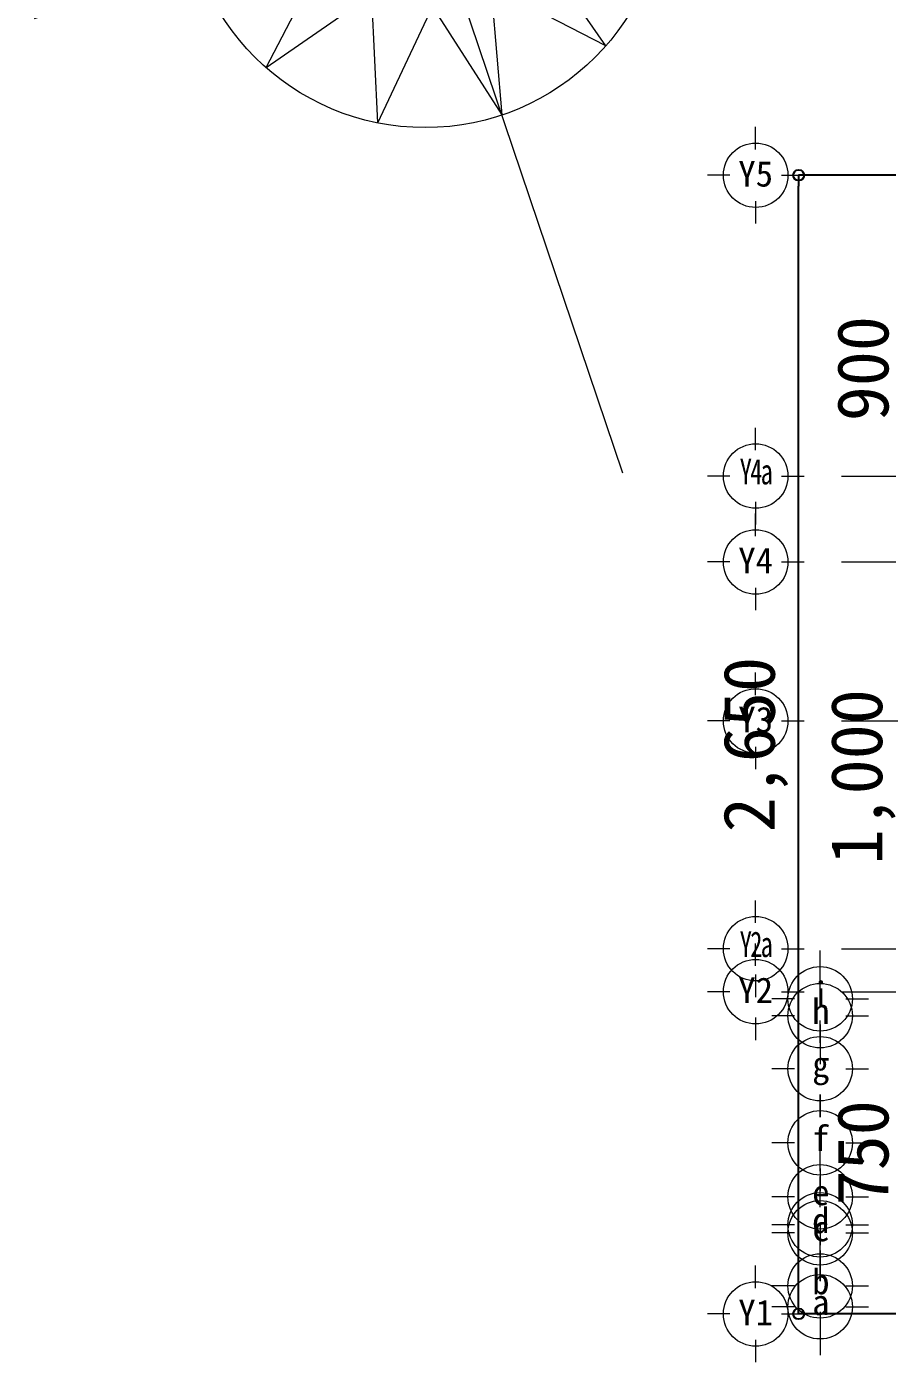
# Model space of a CAD drawing. Header units: millimetres. Extents: x -20496 to -6300, y 37 to 7272.
# Drawn here: x -20496 to -18494, y 1738 to 4846 of the extents above; entities that cross this region are included whole.
import ezdxf
from ezdxf.enums import TextEntityAlignment as Align
from ezdxf.lldxf.tags import DXFTag

# ---------------------------------------------------------------- set-up
doc = ezdxf.new("R2010")
doc.units = ezdxf.units.MM
doc.header["$LTSCALE"] = 50
for name, color, linetype in [('データ 001', 14, 'Continuous'), ('方位', 16, 'Continuous'), ('通り芯', 252, 'Continuous')]:
    doc.layers.add(name, color=color, linetype=linetype)
doc.styles.add('ＭＳ ゴシック', font='msgothic.ttc')
tags = doc.linetypes.add('chain', pattern=[18.5, 12, -1.5, 3.5, -1.5]).pattern_tags.tags
tags[10:11] = [DXFTag(74, 4), DXFTag(75, 0), DXFTag(340, '0'), DXFTag(46, 1.0), DXFTag(50, 0.0), DXFTag(44, 0.0), DXFTag(45, 0.0)]
tags[8:9] = [DXFTag(74, 4), DXFTag(75, 0), DXFTag(340, '0'), DXFTag(46, 1.0), DXFTag(50, 0.0), DXFTag(44, 0.0), DXFTag(45, 0.0)]
tags[6:7] = [DXFTag(74, 4), DXFTag(75, 0), DXFTag(340, '0'), DXFTag(46, 1.0), DXFTag(50, 0.0), DXFTag(44, 0.0), DXFTag(45, 0.0)]
tags[4:5] = [DXFTag(74, 4), DXFTag(75, 0), DXFTag(340, '0'), DXFTag(46, 1.0), DXFTag(50, 0.0), DXFTag(44, 0.0), DXFTag(45, 0.0)]
doc.dimstyles.new('ISO-25', dxfattribs={"dimtxt": 2.5, "dimasz": 2.5, "dimexe": 1.25, "dimexo": 0.625, "dimtad": 1, "dimtxsty": 'Standard', "dimcen": 2.5, "dimadec": 0, "dimazin": 0, "dimtfac": 1, "dimtmove": 0, "dimatfit": 3, "dimfxl": 1, "dimarcsym": 0})

# ---------------------------------------------------------------- blocks, each defined once
blk = doc.blocks.new('_Origin')
at = {"color": 0}
blk.add_line((0, 0), (-1, 0), dxfattribs=at)
blk.add_circle((0, 0), 0.5, dxfattribs=at)
blk = doc.blocks.new('*D20')
at = {"layer": 'Defpoints', "color": 0}
for p in [(-18450, 2600), (-18200, 2600), (-18200, 1850)]:
    blk.add_point(p, dxfattribs=at)
at = {"layer": 'データ 001', "color": 1, "linetype": 'Continuous', "lineweight": -2}
for p, q in [((-18450, 1875), (-18450, 2575)), ((-18200, 1850), (-18450, 1850))]:
    blk.add_line(p, q, dxfattribs=at)
at = {"layer": 'データ 001', "color": 1, "lineweight": -2, "xscale": 25, "yscale": 25, "zscale": 25}
for p, rotation in [((-18450, 2600), 90), ((-18450, 1850), 270)]:
    blk.add_blockref('_Origin', p, dxfattribs=dict(at, rotation=rotation))
at = {"layer": 'データ 001', "color": 2, "lineweight": 13, "insert": (-18550, 2225), "char_height": 120, "attachment_point": 5, "rotation": 90, "style": 'ＭＳ ゴシック'}
blk.add_mtext('750', dxfattribs=at)
blk = doc.blocks.new('*D22')
at = {"layer": 'Defpoints', "color": 0}
for p in [(-37.5, 50), (212.5, 50), (212.5, -950)]:
    blk.add_point(p, dxfattribs=at)
at = {"layer": 'データ 001', "color": 1, "linetype": 'Continuous', "lineweight": -2}
for p, q in [((212.5, 50), (-37.5, 50)), ((-37.5, -925), (-37.5, 25)), ((212.5, -950), (-37.5, -950))]:
    blk.add_line(p, q, dxfattribs=at)
at = {"layer": 'データ 001', "color": 1, "lineweight": -2, "xscale": 25, "yscale": 25, "zscale": 25}
for p, rotation in [((-37.5, 50), 90), ((-37.5, -950), 270)]:
    blk.add_blockref('_Origin', p, dxfattribs=dict(at, rotation=rotation))
at = {"layer": 'データ 001', "color": 2, "lineweight": 13, "insert": (-137.5, -450), "char_height": 120, "attachment_point": 5, "rotation": 90, "style": 'ＭＳ ゴシック'}
blk.add_mtext('1,000', dxfattribs=at)
blk = doc.blocks.new('*D23')
at = {"layer": 'Defpoints', "color": 0}
for p in [(-37.5, 950), (212.5, 950), (212.5, 50)]:
    blk.add_point(p, dxfattribs=at)
at = {"layer": 'データ 001', "color": 1, "linetype": 'Continuous', "lineweight": -2}
for p, q in [((212.5, 950), (-37.5, 950)), ((-37.5, 75), (-37.5, 925))]:
    blk.add_line(p, q, dxfattribs=at)
at = {"layer": 'データ 001', "color": 1, "lineweight": -2, "xscale": 25, "yscale": 25, "zscale": 25}
for p, rotation in [((-37.5, 950), 90), ((-37.5, 50), 270)]:
    blk.add_blockref('_Origin', p, dxfattribs=dict(at, rotation=rotation))
at = {"layer": 'データ 001', "color": 2, "lineweight": 13, "insert": (-137.5, 500), "char_height": 120, "attachment_point": 5, "rotation": 90, "style": 'ＭＳ ゴシック'}
blk.add_mtext('900', dxfattribs=at)
blk = doc.blocks.new('*D24')
at = {"layer": 'Defpoints', "color": 0}
for p in [(-18700, 4500), (-18450, 4500), (-18450, 1850)]:
    blk.add_point(p, dxfattribs=at)
at = {"layer": 'データ 001', "color": 1, "linetype": 'Continuous', "lineweight": -2}
for p, q in [((-18450, 4500), (-18700, 4500)), ((-18700, 1875), (-18700, 4475)), ((-18450, 1850), (-18700, 1850))]:
    blk.add_line(p, q, dxfattribs=at)
at = {"layer": 'データ 001', "color": 1, "lineweight": -2, "xscale": 25, "yscale": 25, "zscale": 25}
for p, rotation in [((-18700, 4500), 90), ((-18700, 1850), 270)]:
    blk.add_blockref('_Origin', p, dxfattribs=dict(at, rotation=rotation))
at = {"layer": 'データ 001', "color": 2, "lineweight": 13, "insert": (-18800, 3175), "char_height": 120, "attachment_point": 5, "rotation": 90, "style": 'ＭＳ ゴシック'}
blk.add_mtext('2,650', dxfattribs=at)
blk = doc.blocks.new('FcPack%d70')
at = {"layer": '通り芯', "color": 1, "linetype": 'Continuous', "lineweight": 13}
for p, q in [((-6193.8, 60), (-6193.8, 112.5)), ((-6253.8, 0), (-6306.2, 0)), ((-6133.8, 0), (-6081.2, 0)), ((-6193.8, -60), (-6193.8, -112.5))]:
    blk.add_line(p, q, dxfattribs=at)
at = {"layer": '通り芯', "color": 1, "linetype": 'chain', "lineweight": 13}
blk.add_line((-5993.8, 0), (6306.2, 0), dxfattribs=at)
at = {"layer": '通り芯', "color": 1, "linetype": 'Continuous', "lineweight": 13}
blk.add_circle((-6193.8, 0), 75, dxfattribs=at)
at = {"layer": '通り芯', "color": 2, "linetype": 'Continuous', "lineweight": 13, "style": 'ＭＳ ゴシック', "width": 0.7}
for s, p in [('Y', (-6230.9, -37.1)), ('4', (-6206.5, -37.1)), ('a', (-6182.1, -37.1))]:
    blk.add_text(s, height=59.4, dxfattribs=at).set_placement(p, align=Align.BOTTOM_LEFT)
blk = doc.blocks.new('FcPack%d72')
at = {"layer": '通り芯', "color": 1, "linetype": 'Continuous', "lineweight": 13}
for p, q in [((-6118.8, 60), (-6118.8, 112.5)), ((-6178.8, 0), (-6231.2, 0)), ((-6058.8, 0), (-6006.2, 0)), ((-6118.8, -60), (-6118.8, -112.5))]:
    blk.add_line(p, q, dxfattribs=at)
blk.add_circle((-6118.8, 0), 75, dxfattribs=at)
at = {"layer": '通り芯', "color": 2, "linetype": 'Continuous', "lineweight": 13, "style": 'ＭＳ ゴシック'}
blk.add_text('i', height=59.4, dxfattribs=at).set_placement((-6137.3, -37.1), align=Align.BOTTOM_LEFT)
blk = doc.blocks.new('FcPack%d73')
at = {"layer": '通り芯', "color": 1, "linetype": 'Continuous', "lineweight": 13}
for p, q in [((-6118.8, 60), (-6118.8, 112.5)), ((-6178.8, 0), (-6231.2, 0)), ((-6058.8, 0), (-6006.2, 0)), ((-6118.8, -60), (-6118.8, -112.5))]:
    blk.add_line(p, q, dxfattribs=at)
blk.add_circle((-6118.8, 0), 75, dxfattribs=at)
at = {"layer": '通り芯', "color": 2, "linetype": 'Continuous', "lineweight": 13, "style": 'ＭＳ ゴシック'}
blk.add_text('h', height=59.4, dxfattribs=at).set_placement((-6137.3, -37.1), align=Align.BOTTOM_LEFT)
blk = doc.blocks.new('FcPack%d74')
at = {"layer": '通り芯', "color": 1, "linetype": 'Continuous', "lineweight": 13}
for p, q in [((-6118.8, 60), (-6118.8, 112.5)), ((-6178.8, 0), (-6231.2, 0)), ((-6058.8, 0), (-6006.2, 0)), ((-6118.8, -60), (-6118.8, -112.5))]:
    blk.add_line(p, q, dxfattribs=at)
blk.add_circle((-6118.8, 0), 75, dxfattribs=at)
at = {"layer": '通り芯', "color": 2, "linetype": 'Continuous', "lineweight": 13, "style": 'ＭＳ ゴシック'}
blk.add_text('g', height=59.4, dxfattribs=at).set_placement((-6137.3, -37.1), align=Align.BOTTOM_LEFT)
blk = doc.blocks.new('FcPack%d75')
at = {"layer": '通り芯', "color": 1, "linetype": 'Continuous', "lineweight": 13}
for p, q in [((-6118.8, 60), (-6118.8, 112.5)), ((-6178.8, 0), (-6231.2, 0)), ((-6058.8, 0), (-6006.2, 0)), ((-6118.8, -60), (-6118.8, -112.5))]:
    blk.add_line(p, q, dxfattribs=at)
blk.add_circle((-6118.8, 0), 75, dxfattribs=at)
at = {"layer": '通り芯', "color": 2, "linetype": 'Continuous', "lineweight": 13, "style": 'ＭＳ ゴシック'}
blk.add_text('f', height=59.4, dxfattribs=at).set_placement((-6137.3, -37.1), align=Align.BOTTOM_LEFT)
blk = doc.blocks.new('FcPack%d76')
at = {"layer": '通り芯', "color": 1, "linetype": 'Continuous', "lineweight": 13}
for p, q in [((-6118.8, 60), (-6118.8, 112.5)), ((-6178.8, 0), (-6231.2, 0)), ((-6058.8, 0), (-6006.2, 0)), ((-6118.8, -60), (-6118.8, -112.5))]:
    blk.add_line(p, q, dxfattribs=at)
blk.add_circle((-6118.8, 0), 75, dxfattribs=at)
at = {"layer": '通り芯', "color": 2, "linetype": 'Continuous', "lineweight": 13, "style": 'ＭＳ ゴシック'}
blk.add_text('e', height=59.4, dxfattribs=at).set_placement((-6137.3, -37.1), align=Align.BOTTOM_LEFT)
blk = doc.blocks.new('FcPack%d77')
at = {"layer": '通り芯', "color": 1, "linetype": 'Continuous', "lineweight": 13}
for p, q in [((-6118.8, 60), (-6118.8, 112.5)), ((-6178.8, 0), (-6231.2, 0)), ((-6058.8, 0), (-6006.2, 0)), ((-6118.8, -60), (-6118.8, -112.5))]:
    blk.add_line(p, q, dxfattribs=at)
blk.add_circle((-6118.8, 0), 75, dxfattribs=at)
at = {"layer": '通り芯', "color": 2, "linetype": 'Continuous', "lineweight": 13, "style": 'ＭＳ ゴシック'}
blk.add_text('d', height=59.4, dxfattribs=at).set_placement((-6137.3, -37.1), align=Align.BOTTOM_LEFT)
blk = doc.blocks.new('FcPack%d78')
at = {"layer": '通り芯', "color": 1, "linetype": 'Continuous', "lineweight": 13}
for p, q in [((-6118.8, 60), (-6118.8, 112.5)), ((-6178.8, 0), (-6231.2, 0)), ((-6058.8, 0), (-6006.2, 0)), ((-6118.8, -60), (-6118.8, -112.5))]:
    blk.add_line(p, q, dxfattribs=at)
blk.add_circle((-6118.8, 0), 75, dxfattribs=at)
at = {"layer": '通り芯', "color": 2, "linetype": 'Continuous', "lineweight": 13, "style": 'ＭＳ ゴシック'}
blk.add_text('b', height=59.4, dxfattribs=at).set_placement((-6137.3, -37.1), align=Align.BOTTOM_LEFT)
blk = doc.blocks.new('FcPack%d79')
at = {"layer": '通り芯', "color": 1, "linetype": 'Continuous', "lineweight": 13}
for p, q in [((-6118.8, 60), (-6118.8, 112.5)), ((-6178.8, 0), (-6231.2, 0)), ((-6058.8, 0), (-6006.2, 0)), ((-6118.8, -60), (-6118.8, -112.5))]:
    blk.add_line(p, q, dxfattribs=at)
blk.add_circle((-6118.8, 0), 75, dxfattribs=at)
at = {"layer": '通り芯', "color": 2, "linetype": 'Continuous', "lineweight": 13, "style": 'ＭＳ ゴシック'}
blk.add_text('a', height=59.4, dxfattribs=at).set_placement((-6137.3, -37.1), align=Align.BOTTOM_LEFT)
blk = doc.blocks.new('FcPack%d84')
at = {"layer": '通り芯', "color": 1, "linetype": 'Continuous', "lineweight": 13}
for p, q in [((-6118.8, 60), (-6118.8, 112.5)), ((-6178.8, 0), (-6231.2, 0)), ((-6058.8, 0), (-6006.2, 0)), ((-6118.8, -60), (-6118.8, -112.5))]:
    blk.add_line(p, q, dxfattribs=at)
blk.add_circle((-6118.8, 0), 75, dxfattribs=at)
at = {"layer": '通り芯', "color": 2, "linetype": 'Continuous', "lineweight": 13, "style": 'ＭＳ ゴシック'}
blk.add_text('c', height=59.4, dxfattribs=at).set_placement((-6137.3, -37.1), align=Align.BOTTOM_LEFT)
blk = doc.blocks.new('FcPack%d85')
at = {"layer": '通り芯', "color": 1, "linetype": 'Continuous', "lineweight": 13}
for p, q in [((-6193.8, 60), (-6193.8, 112.5)), ((-6253.8, 0), (-6306.2, 0)), ((-6133.8, 0), (-6081.2, 0)), ((-6193.8, -60), (-6193.8, -112.5))]:
    blk.add_line(p, q, dxfattribs=at)
at = {"layer": '通り芯', "color": 1, "linetype": 'chain', "lineweight": 13}
blk.add_line((-5993.8, 0), (6306.2, 0), dxfattribs=at)
at = {"layer": '通り芯', "color": 1, "linetype": 'Continuous', "lineweight": 13}
blk.add_circle((-6193.8, 0), 75, dxfattribs=at)
at = {"layer": '通り芯', "color": 2, "linetype": 'Continuous', "lineweight": 13, "style": 'ＭＳ ゴシック', "width": 0.7}
for s, p in [('Y', (-6230.9, -37.1)), ('2', (-6206.5, -37.1)), ('a', (-6182.1, -37.1))]:
    blk.add_text(s, height=59.4, dxfattribs=at).set_placement(p, align=Align.BOTTOM_LEFT)
blk = doc.blocks.new('FcPack%d87')
at = {"layer": '通り芯', "color": 1, "linetype": 'Continuous', "lineweight": 13}
for p, q in [((-6193.8, 60), (-6193.8, 112.5)), ((-6253.8, 0), (-6306.2, 0)), ((-6133.8, 0), (-6081.2, 0)), ((-6193.8, -60), (-6193.8, -112.5))]:
    blk.add_line(p, q, dxfattribs=at)
at = {"layer": '通り芯', "color": 1, "linetype": 'chain', "lineweight": 13}
blk.add_line((-5993.8, 0), (6306.2, 0), dxfattribs=at)
at = {"layer": '通り芯', "color": 1, "linetype": 'Continuous', "lineweight": 13}
blk.add_circle((-6193.8, 0), 75, dxfattribs=at)
at = {"layer": '通り芯', "color": 2, "linetype": 'Continuous', "lineweight": 13, "style": 'ＭＳ ゴシック'}
blk.add_text('Y1', height=59.4, dxfattribs=at).set_placement((-6193.8, 3.4), align=Align.MIDDLE_CENTER)
blk = doc.blocks.new('FcPack%d89')
at = {"layer": '通り芯', "color": 1, "linetype": 'Continuous', "lineweight": 13}
for p, q in [((-6193.8, 60), (-6193.8, 112.5)), ((-6253.8, 0), (-6306.2, 0)), ((-6133.8, 0), (-6081.2, 0)), ((-6193.8, -60), (-6193.8, -112.5))]:
    blk.add_line(p, q, dxfattribs=at)
at = {"layer": '通り芯', "color": 1, "linetype": 'chain', "lineweight": 13}
blk.add_line((-5993.8, 0), (6306.2, 0), dxfattribs=at)
at = {"layer": '通り芯', "color": 1, "linetype": 'Continuous', "lineweight": 13}
blk.add_circle((-6193.8, 0), 75, dxfattribs=at)
at = {"layer": '通り芯', "color": 2, "linetype": 'Continuous', "lineweight": 13, "style": 'ＭＳ ゴシック'}
blk.add_text('Y2', height=59.4, dxfattribs=at).set_placement((-6193.8, 3.4), align=Align.MIDDLE_CENTER)
blk = doc.blocks.new('FcPack%d98')
at = {"layer": '通り芯', "color": 1, "linetype": 'Continuous', "lineweight": 13}
for p, q in [((-6193.8, 60), (-6193.8, 112.5)), ((-6253.8, 0), (-6306.2, 0)), ((-6133.8, 0), (-6081.2, 0)), ((-6193.8, -60), (-6193.8, -112.5))]:
    blk.add_line(p, q, dxfattribs=at)
at = {"layer": '通り芯', "color": 1, "linetype": 'chain', "lineweight": 13}
blk.add_line((-5993.8, 0), (6306.2, 0), dxfattribs=at)
at = {"layer": '通り芯', "color": 1, "linetype": 'Continuous', "lineweight": 13}
blk.add_circle((-6193.8, 0), 75, dxfattribs=at)
at = {"layer": '通り芯', "color": 2, "linetype": 'Continuous', "lineweight": 13, "style": 'ＭＳ ゴシック'}
blk.add_text('Y3', height=59.4, dxfattribs=at).set_placement((-6193.8, 3.4), align=Align.MIDDLE_CENTER)
blk = doc.blocks.new('FcPack%d99')
at = {"layer": '通り芯', "color": 1, "linetype": 'Continuous', "lineweight": 13}
for p, q in [((-6193.8, 60), (-6193.8, 112.5)), ((-6253.8, 0), (-6306.2, 0)), ((-6133.8, 0), (-6081.2, 0)), ((-6193.8, -60), (-6193.8, -112.5))]:
    blk.add_line(p, q, dxfattribs=at)
at = {"layer": '通り芯', "color": 1, "linetype": 'chain', "lineweight": 13}
blk.add_line((-5993.8, 0), (6306.2, 0), dxfattribs=at)
at = {"layer": '通り芯', "color": 1, "linetype": 'Continuous', "lineweight": 13}
blk.add_circle((-6193.8, 0), 75, dxfattribs=at)
at = {"layer": '通り芯', "color": 2, "linetype": 'Continuous', "lineweight": 13, "style": 'ＭＳ ゴシック'}
blk.add_text('Y4', height=59.4, dxfattribs=at).set_placement((-6193.8, 3.4), align=Align.MIDDLE_CENTER)
blk = doc.blocks.new('FcPack%d100')
at = {"layer": '通り芯', "color": 1, "linetype": 'Continuous', "lineweight": 13}
for p, q in [((-6193.8, 60), (-6193.8, 112.5)), ((-6253.8, 0), (-6306.2, 0)), ((-6133.8, 0), (-6081.2, 0)), ((-6193.8, -60), (-6193.8, -112.5))]:
    blk.add_line(p, q, dxfattribs=at)
at = {"layer": '通り芯', "color": 1, "linetype": 'chain', "lineweight": 13}
blk.add_line((-5993.8, 0), (6306.2, 0), dxfattribs=at)
at = {"layer": '通り芯', "color": 1, "linetype": 'Continuous', "lineweight": 13}
blk.add_circle((-6193.8, 0), 75, dxfattribs=at)
at = {"layer": '通り芯', "color": 2, "linetype": 'Continuous', "lineweight": 13, "style": 'ＭＳ ゴシック'}
blk.add_text('Y5', height=59.4, dxfattribs=at).set_placement((-6193.8, 3.4), align=Align.MIDDLE_CENTER)
blk = doc.blocks.new('FcPack%d101')
at = {"layer": '方位', "color": 1, "linetype": 'Continuous', "lineweight": 13}
for p, q in [((-558, 1320.6), (-569.4, 979)), ((465.3, -1711.4), (-558, 1320.6)), ((-569.4, 979), (-278, 866.3)), ((115, 202), (-12.7, -68.1)), ((115, 202), (128.5, -96.5)), ((-174.3, 183.6), (-149.8, -114.2)), ((-174.3, 183.6), (-13.3, -68.2)), ((374.8, 73.4), (129.1, -96.8)), ((374.8, 73.4), (237.2, -191.9)), ((-415.6, 23), (-245.5, -222.7)), ((-415.6, 23), (-150.3, -114.6)), ((914.4, -40), (-904.8, -654)), ((535.4, -167.9), (237.6, -192.5)), ((535.4, -167.9), (283.6, -328.9)), ((-544.3, -236.8), (-245.8, -223.3)), ((-544.3, -236.8), (-274.1, -364.5)), ((553.8, -457.2), (283.7, -329.6)), ((-525.8, -526.1), (-274.1, -365.1)), ((553.8, -457.2), (255.3, -470.7)), ((425.2, -717), (255, -471.3)), ((-525.8, -526.1), (-228, -501.6)), ((-365.2, -767.4), (-227.6, -502.1)), ((183.9, -877.6), (159.3, -579.8)), ((425.2, -717), (159.9, -579.4)), ((-365.2, -767.4), (-119.6, -597.3)), ((-105.4, -896.1), (-119, -597.6)), ((-105.4, -896.1), (22.2, -625.9)), ((183.9, -877.6), (22.9, -625.9))]:
    blk.add_line(p, q, dxfattribs=at)
for radius in [560, 280]:
    blk.add_circle((4.8, -347), radius, dxfattribs=at)
at = {"layer": '方位', "color": 1, "linetype": 'Continuous', "lineweight": 13, "style": 'ＭＳ ゴシック'}
blk.add_text('真北', height=216, dxfattribs=at).set_placement((-644.4, 1441.4), align=Align.BOTTOM_CENTER)
blk = doc.blocks.new('FcPack%d4')
at = {"layer": 'データ 001', "color": 2, "linetype": 'Continuous', "lineweight": 13}
for base, p1, p2, text, override, picture, middle in [((-37.5, 950), (212.5, 50), (212.5, 950), '900', {"dimtxt": 120, "dimasz": 25, "dimexe": 0, "dimexo": 0, "dimgap": 25, "dimtad": 1, "dimtih": 0, "dimtoh": 1, "dimdec": 0, "dimtxsty": 'ＭＳ ゴシック', "dimblk1": 'Origin', "dimblk2": 'Origin', "dimsah": 1, "dimse1": 1, "dimclrd": 1, "dimclre": 1, "dimclrt": 2, "dimtix": 1, "dimtofl": 1, "dimtmove": 2, "dimatfit": 3, "dimtfill": 0, "dimtfillclr": 0}, '*D23', (-137.5, 500)), ((-37.5, 50), (212.5, -950), (212.5, 50), '1,000', {"dimtxt": 120, "dimasz": 25, "dimexe": 0, "dimexo": 0, "dimgap": 25, "dimtad": 1, "dimtih": 0, "dimtoh": 1, "dimdec": 0, "dimtxsty": 'ＭＳ ゴシック', "dimblk1": 'Origin', "dimblk2": 'Origin', "dimsah": 1, "dimclrd": 1, "dimclre": 1, "dimclrt": 2, "dimtix": 1, "dimtofl": 1, "dimtmove": 2, "dimatfit": 3, "dimtfill": 0, "dimtfillclr": 0}, '*D22', (-137.5, -450))]:
    dim = blk.add_linear_dim(base=base, p1=p1, p2=p2, angle=90, text=text, dimstyle='ISO-25', override=override, dxfattribs=at)
    dim.commit()
    dim.dimension.update_dxf_attribs({"geometry": picture, "text_midpoint": middle, "dimtype": 160, "text_rotation": 90})

msp = doc.modelspace()

# ---------------------------------------------------------------- block references
at = {"layer": 'データ 001', "color": 2, "linetype": 'Continuous', "lineweight": 13}
msp.add_blockref('FcPack%d4', (-18412.5, 3550), dxfattribs=at)
at = {"layer": '方位', "color": 1, "linetype": 'Continuous', "lineweight": 13}
msp.add_blockref('FcPack%d101', (-19574.146, 5517.909), dxfattribs=at)
at = {"layer": '通り芯', "color": 2, "linetype": 'Continuous', "lineweight": 13}
for name, p in [('FcPack%d100', (-12606.25, 4500)), ('FcPack%d70', (-12606.25, 3800)), ('FcPack%d99', (-12606.25, 3600)), ('FcPack%d98', (-12606.25, 3230)), ('FcPack%d85', (-12606.25, 2700)), ('FcPack%d89', (-12606.25, 2600)), ('FcPack%d72', (-12531.25, 2583.302)), ('FcPack%d73', (-12531.25, 2544.099)), ('FcPack%d74', (-12531.25, 2420.652)), ('FcPack%d75', (-12531.25, 2248.292)), ('FcPack%d76', (-12531.25, 2122.516)), ('FcPack%d77', (-12531.25, 2057.298)), ('FcPack%d84', (-12531.25, 2038.665)), ('FcPack%d78', (-12531.25, 1915.217)), ('FcPack%d87', (-12606.25, 1850)), ('FcPack%d79', (-12531.25, 1866.698))]:
    msp.add_blockref(name, p, dxfattribs=at)

# ---------------------------------------------------------------- dimensions: what is measured, and where the dimension line sits
at = {"layer": 'データ 001', "color": 2, "linetype": 'Continuous', "lineweight": 13}
for base, p1, p2, text, override, picture, middle in [((-18700, 4500), (-18450, 1850), (-18450, 4500), '2,650', {"dimtxt": 120, "dimasz": 25, "dimexe": 0, "dimexo": 0, "dimgap": 25, "dimtad": 1, "dimtih": 0, "dimtoh": 1, "dimdec": 0, "dimtxsty": 'ＭＳ ゴシック', "dimblk1": 'Origin', "dimblk2": 'Origin', "dimsah": 1, "dimclrd": 1, "dimclre": 1, "dimclrt": 2, "dimtix": 1, "dimtofl": 1, "dimtmove": 2, "dimatfit": 3, "dimtfill": 0, "dimtfillclr": 0}, '*D24', (-18800, 3175)), ((-18450, 2600), (-18200, 1850), (-18200, 2600), '750', {"dimtxt": 120, "dimasz": 25, "dimexe": 0, "dimexo": 0, "dimgap": 25, "dimtad": 1, "dimtih": 0, "dimtoh": 1, "dimdec": 0, "dimtxsty": 'ＭＳ ゴシック', "dimblk1": 'Origin', "dimblk2": 'Origin', "dimsah": 1, "dimse2": 1, "dimclrd": 1, "dimclre": 1, "dimclrt": 2, "dimtix": 1, "dimtofl": 1, "dimtmove": 2, "dimatfit": 3, "dimtfill": 0, "dimtfillclr": 0}, '*D20', (-18550, 2225))]:
    dim = msp.add_linear_dim(base=base, p1=p1, p2=p2, angle=90, text=text, dimstyle='ISO-25', override=override, dxfattribs=at)
    dim.commit()
    dim.dimension.update_dxf_attribs({"geometry": picture, "text_midpoint": middle, "dimtype": 160, "text_rotation": 90})

doc.saveas('drawing.dxf')
